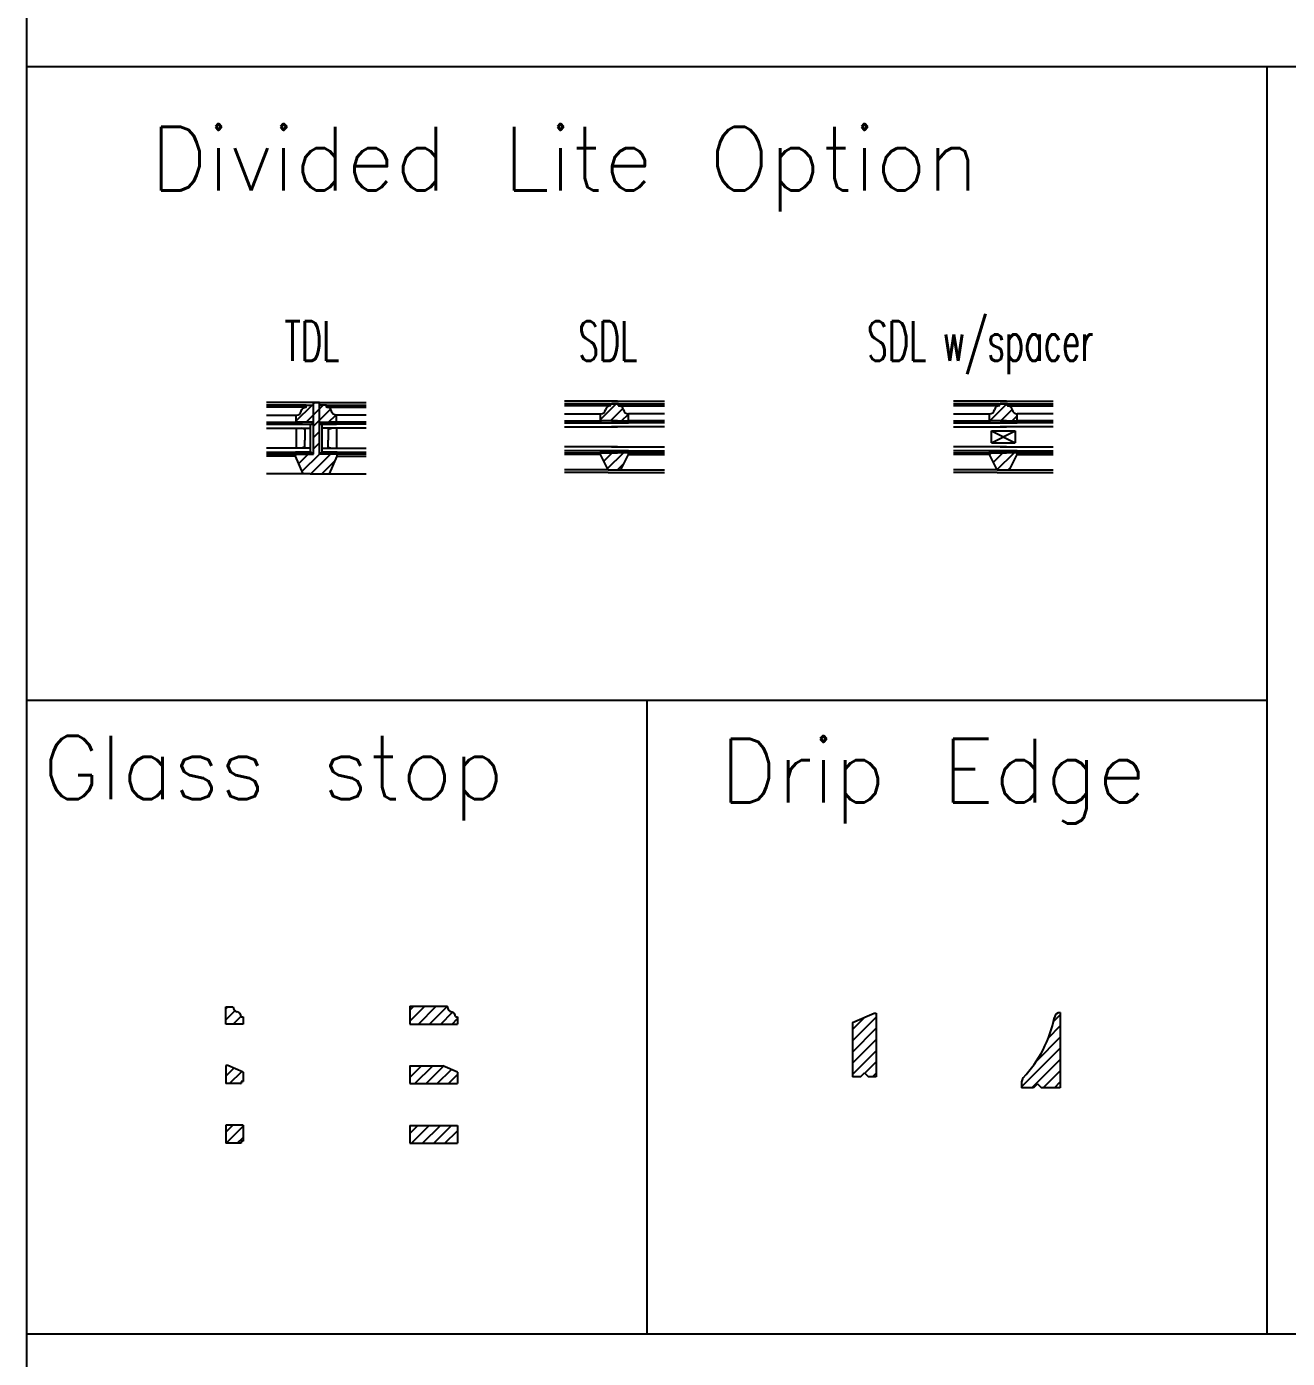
# Model space of a CAD drawing. Header units: inches. Extents: x 1985 to 11287, y 379 to 4336.
# Drawn here: x 7484.33 to 7524.07, y 3428 to 3469.97 of the extents above; entities that cross this region are included whole.
import ezdxf

# ---------------------------------------------------------------- set-up
doc = ezdxf.new("R2010")
doc.units = ezdxf.units.IN
doc.header["$MEASUREMENT"] = 0
for name, color, linetype in [('detail 99', 30, 'CONTINUOUS'), ('glass 99', 6, 'CONTINUOUS'), ('glazing tape 99', 7, 'CONTINUOUS'), ('hatch 99', 1, 'CONTINUOUS'), ('separation 99', 3, 'CONTINUOUS'), ('wood detail 99', 7, 'CONTINUOUS')]:
    doc.layers.add(name, color=color, linetype=linetype)
doc.styles.add('MARVIN', font='simplex.shx', dxfattribs={"width": 0.6})
doc.styles.get("Standard").update_dxf_attribs({"font": 'txt.shx', "width": 0.8})
pattern_1 = [(45, (6660.61368, 4463.45599), (-0.176776695, 0.176776695), [])]
pattern_2 = [(45, (3327.1547, -2.1236), (-0.176776695, 0.176776695), [])]
pattern_3 = [(45, (3329.81365, -2.1236), (-0.176776695, 0.176776695), [])]

msp = doc.modelspace()

# ---------------------------------------------------------------- hatches: boundary and pattern name
at = {"layer": 'glazing tape 99'}
h = msp.add_hatch(color=7, dxfattribs=at)
h.paths.add_polyline_path([(7493.32706, 3457.504292), (7492.82706, 3457.504292), (7492.82706, 3457.441792), (7493.32706, 3457.441792)])
h.paths.add_polyline_path([(7494.09256, 3457.504292), (7493.59256, 3457.504292), (7493.59256, 3457.441792), (7494.09256, 3457.441792)])
h.paths.add_polyline_path([(7494.11606, 3456.566792), (7493.61606, 3456.566792), (7493.61606, 3456.504292), (7494.11606, 3456.504292)])
h.paths.add_polyline_path([(7493.30356, 3456.566792), (7492.80356, 3456.566792), (7492.80356, 3456.504292), (7493.30356, 3456.504292)])
h = msp.add_hatch(color=7, dxfattribs=at)
h.paths.add_polyline_path([(7503.297176, 3457.546885), (7502.761462, 3457.546885), (7502.422176, 3457.546885), (7502.422176, 3457.484385), (7502.95789, 3457.484385), (7503.297176, 3457.484385)])
h.paths.add_polyline_path([(7503.297176, 3456.609385), (7502.761462, 3456.609385), (7502.422176, 3456.609385), (7502.422176, 3456.546885), (7502.95789, 3456.546885), (7503.297176, 3456.546885)])
h = msp.add_hatch(color=7, dxfattribs=at)
h.paths.add_polyline_path([(7515.556969, 3457.546885), (7515.021255, 3457.546885), (7514.681969, 3457.546885), (7514.681969, 3457.484385), (7515.217684, 3457.484385), (7515.556969, 3457.484385)])
h.paths.add_polyline_path([(7515.556969, 3456.609385), (7515.021255, 3456.609385), (7514.681969, 3456.609385), (7514.681969, 3456.546885), (7515.217684, 3456.546885), (7515.556969, 3456.546885)])
at = {"layer": 'hatch 99'}
h = msp.add_hatch(dxfattribs=at)
h.set_pattern_fill('ANSI31', color=1, scale=2, style=0)
h.set_pattern_definition(pattern_1)
h.paths.add_polyline_path([(7494.09256, 3457.730792, -0.375199902), (7493.93631, 3457.855792, 0.375199902), (7493.78006, 3457.980792), (7493.78006, 3458.043292), (7493.553546, 3458.043292), (7493.553546, 3457.504292), (7494.09256, 3457.504292)], flags=17)
h.paths.add_polyline_path([(7493.366074, 3458.043292), (7493.13956, 3458.043292), (7493.13956, 3457.980792, 0.375199902), (7492.98331, 3457.855792, -0.375199902), (7492.82706, 3457.730792), (7492.82706, 3457.504292), (7493.02231, 3457.504292), (7493.366074, 3457.504292)], flags=16)
h.paths.add_polyline_path([(7494.11606, 3456.441792), (7494.11606, 3456.504292), (7493.89731, 3456.504292), (7493.553546, 3456.504292), (7493.553546, 3458.129292), (7493.366074, 3458.129292), (7493.366074, 3456.504292), (7492.80356, 3456.504292), (7492.80356, 3456.441792), (7493.044631, 3455.879292), (7493.263381, 3455.879292), (7493.874988, 3455.879292)])
h = msp.add_hatch(dxfattribs=at)
h.set_pattern_fill('ANSI31', color=1, scale=2, style=0)
h.set_pattern_definition(pattern_1)
h.paths.add_polyline_path([(7503.297176, 3457.773385, -0.375199902), (7503.140926, 3457.898385, 0.350781059), (7502.997798, 3458.023385), (7502.984676, 3458.023385), (7502.984676, 3458.085885), (7502.761462, 3458.085885), (7502.734676, 3458.085885), (7502.734676, 3458.023385), (7502.721554, 3458.023385, 0.350781059), (7502.578426, 3457.898385, -0.375199902), (7502.422176, 3457.773385), (7502.422176, 3457.546885), (7502.95789, 3457.546885), (7503.297176, 3457.546885)])
h.paths.add_polyline_path([(7503.297176, 3456.484385), (7503.297176, 3456.546885), (7502.761462, 3456.546885), (7502.422176, 3456.546885), (7502.422176, 3456.484385), (7502.663247, 3456.007885), (7503.056104, 3456.007885)])
h = msp.add_hatch(dxfattribs=at)
h.set_pattern_fill('ANSI31', color=1, scale=2, style=0)
h.set_pattern_definition([(45, (6663.7352, 4463.45599), (-0.176776695, 0.176776695), [])])
h.paths.add_polyline_path([(7515.556969, 3457.773385, -0.375199902), (7515.400719, 3457.898385, 0.350781059), (7515.257591, 3458.023385), (7515.244469, 3458.023385), (7515.244469, 3458.085885), (7515.021255, 3458.085885), (7514.994469, 3458.085885), (7514.994469, 3458.023385), (7514.981347, 3458.023385, 0.350781059), (7514.838219, 3457.898385, -0.375199902), (7514.681969, 3457.773385), (7514.681969, 3457.546885), (7515.217684, 3457.546885), (7515.556969, 3457.546885)])
h.paths.add_polyline_path([(7515.556969, 3456.484385), (7515.556969, 3456.546885), (7515.021255, 3456.546885), (7514.681969, 3456.546885), (7514.681969, 3456.484385), (7514.923041, 3456.007885), (7515.315898, 3456.007885)])
h = msp.add_hatch(dxfattribs=at)
h.set_pattern_fill('ANSI31', color=256, scale=2, style=0)
h.set_pattern_definition(pattern_2)
h.paths.add_polyline_path([(7490.609752, 3438.539807), (7491.148752, 3438.539807), (7491.148752, 3438.769621), (7491.086252, 3438.769621, 0.374595674), (7490.964063, 3438.922092, -0.380557848), (7490.836252, 3439.078821), (7490.609752, 3439.078821)])
h = msp.add_hatch(dxfattribs=at)
h.set_pattern_fill('ANSI31', color=256, scale=2, style=0)
h.set_pattern_definition(pattern_3)
h.paths.add_polyline_path([(7497.909089, 3438.539807), (7497.909089, 3438.769621), (7497.846589, 3438.769621, 0.374595674), (7497.724401, 3438.922092, -0.356055138), (7497.596589, 3439.065699), (7497.596589, 3439.102299), (7496.409089, 3439.102299), (7496.409089, 3438.539807)])
h = msp.add_hatch(dxfattribs=at)
h.set_pattern_fill('ANSI31', color=256, scale=2, style=0)
h.set_pattern_definition([(45, (7890.67866, 2273.29854), (-0.176776695, 0.176776695), [])])
h.paths.add_polyline_path([(7511.112375, 3438.877771), (7511.049875, 3438.877771), (7510.362375, 3438.583129), (7510.362375, 3436.877721), (7510.612375, 3436.877721), (7510.737375, 3437.002721), (7510.862375, 3436.877721), (7511.112375, 3436.877721)])
h = msp.add_hatch(dxfattribs=at)
h.set_pattern_fill('ANSI31', color=256, scale=2, style=0)
h.set_pattern_definition([(45, (3330.91173, -1.87615), (-0.176776695, 0.176776695), [])])
h.paths.add_polyline_path([(7516.913079, 3438.900923, 0.356469365), (7516.729368, 3438.750861, -0.138588798), (7515.742603, 3436.838955, 0.185468871), (7515.694379, 3436.713423), (7515.694379, 3436.525923), (7516.069379, 3436.525923), (7516.194379, 3436.650923), (7516.319379, 3436.525923), (7516.913079, 3436.525923)])
h = msp.add_hatch(dxfattribs=at)
h.set_pattern_fill('ANSI31', color=256, scale=2, style=0)
h.set_pattern_definition(pattern_2)
h.paths.add_polyline_path([(7491.086252, 3436.661228), (7491.086252, 3436.723728), (7491.148752, 3436.723728), (7491.148752, 3437.023978), (7490.672252, 3437.228193), (7490.609752, 3437.228193), (7490.609752, 3436.661228)])
h = msp.add_hatch(dxfattribs=at)
h.set_pattern_fill('ANSI31', color=256, scale=2, style=0)
h.set_pattern_definition(pattern_3)
h.paths.add_polyline_path([(7496.409089, 3437.223721), (7496.409089, 3436.661228), (7497.846589, 3436.661228), (7497.846589, 3436.723728), (7497.909089, 3436.723728), (7497.909089, 3437.023978), (7497.443024, 3437.223721)])
h = msp.add_hatch(dxfattribs=at)
h.set_pattern_fill('ANSI31', color=256, scale=2, style=0)
h.set_pattern_definition(pattern_2)
h.paths.add_polyline_path([(7491.148752, 3435.349614), (7490.609752, 3435.349614), (7490.609752, 3434.78265), (7491.086252, 3434.78265), (7491.086252, 3434.84515), (7491.148752, 3434.84515)])
h = msp.add_hatch(dxfattribs=at)
h.set_pattern_fill('ANSI31', color=256, scale=2, style=0)
h.set_pattern_definition(pattern_3)
h.paths.add_polyline_path([(7497.846589, 3434.78265), (7497.846589, 3434.84515), (7497.909089, 3434.84515), (7497.909089, 3435.345142), (7496.409089, 3435.345142), (7496.409089, 3434.78265)])

# ---------------------------------------------------------------- linework, layer by layer
at = {"layer": 'glass 99', "color": 6}
for p, q in [((7491.886645, 3457.441792), (7493.32706, 3457.441792)), ((7491.886645, 3457.316792), (7493.272374, 3457.316792)), ((7492.82706, 3457.316792), (7492.82706, 3456.691792)), ((7493.09144, 3457.286801), (7492.983657, 3457.316792)), ((7493.09144, 3457.286801), (7493.09144, 3456.941792)), ((7493.272374, 3456.566792), (7493.272374, 3457.441792)), ((7495.032974, 3457.441792), (7493.59256, 3457.441792)), ((7493.647246, 3456.566792), (7493.647246, 3457.441792)), ((7495.032974, 3457.316792), (7493.647246, 3457.316792)), ((7493.82818, 3457.286801), (7493.935962, 3457.316792)), ((7493.82818, 3457.286801), (7493.82818, 3456.941792)), ((7494.09256, 3457.316792), (7494.09256, 3456.691792)), ((7501.286511, 3457.484385), (7502.95789, 3457.484385)), ((7501.286511, 3457.359385), (7502.95789, 3457.359385)), ((7504.43284, 3457.484385), (7502.761462, 3457.484385)), ((7504.43284, 3457.359385), (7502.761462, 3457.359385)), ((7513.546305, 3457.484385), (7515.217684, 3457.484385)), ((7513.546305, 3457.359385), (7515.217684, 3457.359385)), ((7514.744469, 3456.859385), (7514.744469, 3457.234385)), ((7514.744469, 3457.234385), (7515.494469, 3457.234385)), ((7514.744469, 3456.859385), (7515.494469, 3457.234385)), ((7514.744469, 3457.234385), (7515.494469, 3456.859385)), ((7516.692634, 3457.484385), (7515.021255, 3457.484385)), ((7516.692634, 3457.359385), (7515.021255, 3457.359385)), ((7515.494469, 3457.234385), (7515.494469, 3456.859385)), ((7493.09144, 3456.721784), (7493.09144, 3456.941792)), ((7493.82818, 3456.721784), (7493.82818, 3456.941792)), ((7514.744469, 3456.859385), (7515.494469, 3456.859385)), ((7493.272374, 3456.691792), (7491.886645, 3456.691792)), ((7491.886645, 3456.566792), (7493.30356, 3456.566792)), ((7493.09144, 3456.721784), (7492.983657, 3456.691792)), ((7493.61606, 3456.566792), (7495.032974, 3456.566792)), ((7493.647246, 3456.691792), (7495.032974, 3456.691792)), ((7493.82818, 3456.721784), (7493.935962, 3456.691792)), ((7502.95789, 3456.734385), (7501.286511, 3456.734385)), ((7502.95789, 3456.609385), (7501.286511, 3456.609385)), ((7502.761462, 3456.734385), (7504.43284, 3456.734385)), ((7502.761462, 3456.609385), (7504.43284, 3456.609385)), ((7515.217684, 3456.734385), (7513.546305, 3456.734385)), ((7515.217684, 3456.609385), (7513.546305, 3456.609385)), ((7515.021255, 3456.734385), (7516.692634, 3456.734385)), ((7515.021255, 3456.609385), (7516.692634, 3456.609385))]:
    msp.add_line(p, q, dxfattribs=at)
at = {"layer": 'glazing tape 99'}
for p, q in [((7492.82706, 3457.504292), (7492.82706, 3457.441792)), ((7492.82706, 3457.441792), (7493.32706, 3457.441792)), ((7493.32706, 3457.504292), (7493.32706, 3457.441792)), ((7493.59256, 3457.504292), (7493.59256, 3457.441792)), ((7493.59256, 3457.441792), (7494.09256, 3457.441792)), ((7494.09256, 3457.504292), (7494.09256, 3457.441792)), ((7502.422176, 3457.546885), (7502.422176, 3457.484385)), ((7502.422176, 3457.484385), (7503.297176, 3457.484385)), ((7503.297176, 3457.546885), (7503.297176, 3457.484385)), ((7514.681969, 3457.546885), (7514.681969, 3457.484385)), ((7514.681969, 3457.484385), (7515.556969, 3457.484385)), ((7515.556969, 3457.546885), (7515.556969, 3457.484385)), ((7492.80356, 3456.566792), (7492.80356, 3456.504292)), ((7493.30356, 3456.566792), (7493.30356, 3456.504292)), ((7493.61606, 3456.566792), (7493.61606, 3456.504292)), ((7494.11606, 3456.566792), (7494.11606, 3456.504292)), ((7502.422176, 3456.609385), (7502.95789, 3456.609385)), ((7502.422176, 3456.609385), (7502.422176, 3456.546885)), ((7503.297176, 3456.609385), (7502.761462, 3456.609385)), ((7503.297176, 3456.609385), (7503.297176, 3456.546885)), ((7514.681969, 3456.609385), (7514.681969, 3456.546885)), ((7514.681969, 3456.609385), (7515.217684, 3456.609385)), ((7515.556969, 3456.609385), (7515.021255, 3456.609385)), ((7515.556969, 3456.609385), (7515.556969, 3456.546885))]:
    msp.add_line(p, q, dxfattribs=at)
at = {"layer": 'glazing tape 99', "color": 7}
for p, q in [((7493.30356, 3456.566792), (7492.80356, 3456.566792)), ((7494.11606, 3456.566792), (7493.61606, 3456.566792))]:
    msp.add_line(p, q, dxfattribs=at)
at = {"layer": 'separation 99'}
for p, q in [((7484.325689, 3514.186238), (7484.325689, 3468.707265)), ((7625.276756, 3468.707265), (7484.325689, 3468.707265)), ((7484.325689, 3468.707265), (7484.325689, 3428.766598)), ((7523.42978, 3428.766598), (7523.42978, 3468.707265)), ((7523.42978, 3448.736931), (7484.325689, 3448.736931)), ((7503.877735, 3448.736931), (7503.877735, 3428.766598))]:
    msp.add_line(p, q, dxfattribs=at)
msp.add_lwpolyline([(7484.325689, 3276.128059), (7685.752407, 3276.128059), (7685.752407, 3428.766598), (7484.325689, 3428.766598)], close=True, dxfattribs=at)
at = {"layer": 'wood detail 99'}
for p, q in [((7493.558024, 3458.129292), (7491.886645, 3458.129292)), ((7493.361596, 3458.129292), (7495.032974, 3458.129292)), ((7502.95789, 3458.171885), (7501.286511, 3458.171885)), ((7502.734676, 3458.085885), (7501.286511, 3458.085885)), ((7502.761462, 3458.171885), (7504.43284, 3458.171885)), ((7502.984676, 3458.085885), (7504.43284, 3458.085885)), ((7515.217684, 3458.171885), (7513.546305, 3458.171885)), ((7514.994469, 3458.085885), (7513.546305, 3458.085885)), ((7515.021255, 3458.171885), (7516.692634, 3458.171885)), ((7515.244469, 3458.085885), (7516.692634, 3458.085885)), ((7493.13956, 3458.043292), (7491.886645, 3458.043292)), ((7493.126438, 3457.980792), (7491.886645, 3457.980792)), ((7491.886645, 3457.730792), (7492.82706, 3457.730792)), ((7493.78006, 3458.043292), (7495.032974, 3458.043292)), ((7493.793182, 3457.980792), (7495.032974, 3457.980792)), ((7495.032974, 3457.730792), (7494.09256, 3457.730792)), ((7502.734676, 3458.023385), (7501.286511, 3458.023385)), ((7501.286511, 3457.773385), (7502.422176, 3457.773385)), ((7502.984676, 3458.023385), (7504.43284, 3458.023385)), ((7504.43284, 3457.773385), (7503.297176, 3457.773385)), ((7514.994469, 3458.023385), (7513.546305, 3458.023385)), ((7513.546305, 3457.773385), (7514.681969, 3457.773385)), ((7515.244469, 3458.023385), (7516.692634, 3458.023385)), ((7516.692634, 3457.773385), (7515.556969, 3457.773385)), ((7491.886645, 3457.504292), (7493.02231, 3457.504292)), ((7495.032974, 3457.504292), (7493.89731, 3457.504292)), ((7501.286511, 3457.546885), (7502.422176, 3457.546885)), ((7504.43284, 3457.546885), (7503.297176, 3457.546885)), ((7513.546305, 3457.546885), (7514.681969, 3457.546885)), ((7516.692634, 3457.546885), (7515.556969, 3457.546885)), ((7491.886645, 3456.504292), (7493.02231, 3456.504292)), ((7492.80356, 3456.504292), (7493.366074, 3456.504292)), ((7492.80356, 3456.441792), (7492.80356, 3456.504292)), ((7494.11606, 3456.504292), (7493.553546, 3456.504292)), ((7495.032974, 3456.504292), (7493.89731, 3456.504292)), ((7494.11606, 3456.441792), (7494.11606, 3456.504292)), ((7501.286511, 3456.546885), (7502.422176, 3456.546885)), ((7502.422176, 3456.484385), (7502.422176, 3456.546885)), ((7502.422176, 3456.546885), (7502.95789, 3456.546885)), ((7503.297176, 3456.546885), (7502.761462, 3456.546885)), ((7504.43284, 3456.546885), (7503.297176, 3456.546885)), ((7503.297176, 3456.484385), (7503.297176, 3456.546885)), ((7513.546305, 3456.546885), (7514.681969, 3456.546885)), ((7514.681969, 3456.546885), (7515.217684, 3456.546885)), ((7514.681969, 3456.484385), (7514.681969, 3456.546885)), ((7515.556969, 3456.546885), (7515.021255, 3456.546885)), ((7515.556969, 3456.484385), (7515.556969, 3456.546885)), ((7516.692634, 3456.546885), (7515.556969, 3456.546885)), ((7502.663247, 3456.007885), (7503.056104, 3456.007885)), ((7514.923041, 3456.007885), (7515.315898, 3456.007885)), ((7493.263381, 3455.879292), (7491.886645, 3455.879292)), ((7493.263381, 3455.879292), (7495.032974, 3455.879292)), ((7502.663247, 3455.921885), (7501.286511, 3455.921885)), ((7502.663247, 3455.921885), (7504.43284, 3455.921885)), ((7514.923041, 3455.921885), (7513.546305, 3455.921885)), ((7514.923041, 3455.921885), (7516.692634, 3455.921885)), ((7497.596589, 3439.078821), (7497.596589, 3439.102299)), ((7511.049875, 3438.877771), (7511.112375, 3438.877771)), ((7511.112375, 3438.877771), (7511.112375, 3436.877721)), ((7516.913079, 3438.900923), (7516.913079, 3436.525923)), ((7491.148752, 3438.539807), (7490.609752, 3438.539807)), ((7496.409089, 3438.539807), (7497.909089, 3438.539807)), ((7510.362375, 3438.583129), (7510.362375, 3436.877721)), ((7490.609752, 3437.228193), (7490.609752, 3436.661228)), ((7490.672252, 3437.228193), (7490.609752, 3437.228193)), ((7490.609752, 3437.228193), (7490.609752, 3436.661228)), ((7490.672252, 3437.228193), (7490.609752, 3437.228193)), ((7490.609752, 3437.228193), (7490.609752, 3436.661228)), ((7491.148752, 3436.723728), (7491.086252, 3436.723728)), ((7510.612375, 3436.877721), (7510.362375, 3436.877721)), ((7510.612375, 3436.877721), (7510.737375, 3437.002721)), ((7510.737375, 3437.002721), (7510.862375, 3436.877721)), ((7511.112375, 3436.877721), (7510.862375, 3436.877721)), ((7515.694379, 3436.713423), (7515.694379, 3436.525923)), ((7491.086252, 3436.661228), (7490.609752, 3436.661228)), ((7496.409089, 3436.661228), (7497.909089, 3436.661228)), ((7516.069379, 3436.525923), (7515.694379, 3436.525923)), ((7516.194379, 3436.650923), (7516.069379, 3436.525923)), ((7516.194379, 3436.650923), (7516.319379, 3436.525923)), ((7516.913079, 3436.525923), (7516.319379, 3436.525923)), ((7490.609752, 3435.349614), (7490.609752, 3434.78265)), ((7490.672252, 3435.349614), (7490.609752, 3435.349614)), ((7490.609752, 3435.349614), (7490.609752, 3434.78265)), ((7491.148752, 3435.349614), (7490.609752, 3435.349614)), ((7490.609752, 3435.349614), (7490.609752, 3434.78265)), ((7491.086252, 3434.78265), (7490.609752, 3434.78265)), ((7491.148752, 3434.84515), (7491.086252, 3434.84515)), ((7496.409089, 3434.78265), (7497.909089, 3434.78265))]:
    msp.add_line(p, q, dxfattribs=at)
at = {"layer": 'wood detail 99', "color": 7}
for p, q in [((7493.366074, 3456.504292), (7493.366074, 3458.129292)), ((7493.553546, 3456.504292), (7493.553546, 3458.129292)), ((7502.734676, 3458.023385), (7502.734676, 3458.085885)), ((7502.734676, 3458.085885), (7502.95789, 3458.085885)), ((7502.984676, 3458.085885), (7502.761462, 3458.085885)), ((7502.984676, 3458.023385), (7502.984676, 3458.085885)), ((7514.994469, 3458.085885), (7515.217684, 3458.085885)), ((7514.994469, 3458.023385), (7514.994469, 3458.085885)), ((7515.244469, 3458.085885), (7515.021255, 3458.085885)), ((7515.244469, 3458.023385), (7515.244469, 3458.085885)), ((7502.422176, 3457.546885), (7502.422176, 3457.773385)), ((7503.297176, 3457.546885), (7503.297176, 3457.773385)), ((7514.681969, 3457.546885), (7514.681969, 3457.773385)), ((7515.556969, 3457.546885), (7515.556969, 3457.773385)), ((7502.95789, 3457.546885), (7502.422176, 3457.546885)), ((7502.761462, 3457.546885), (7503.297176, 3457.546885)), ((7515.217684, 3457.546885), (7514.681969, 3457.546885)), ((7515.021255, 3457.546885), (7515.556969, 3457.546885)), ((7492.80356, 3456.441792), (7491.886645, 3456.441792)), ((7493.044631, 3455.879292), (7492.80356, 3456.441792)), ((7493.874988, 3455.879292), (7494.11606, 3456.441792)), ((7494.11606, 3456.441792), (7495.032974, 3456.441792)), ((7502.422176, 3456.484385), (7501.286511, 3456.484385)), ((7502.663247, 3456.007885), (7502.422176, 3456.484385)), ((7503.056104, 3456.007885), (7503.297176, 3456.484385)), ((7503.297176, 3456.484385), (7504.43284, 3456.484385)), ((7514.681969, 3456.484385), (7513.546305, 3456.484385)), ((7514.923041, 3456.007885), (7514.681969, 3456.484385)), ((7515.315898, 3456.007885), (7515.556969, 3456.484385)), ((7515.556969, 3456.484385), (7516.692634, 3456.484385)), ((7502.663247, 3456.007885), (7501.286511, 3456.007885)), ((7503.056104, 3456.007885), (7504.43284, 3456.007885)), ((7514.923041, 3456.007885), (7513.546305, 3456.007885)), ((7515.315898, 3456.007885), (7516.692634, 3456.007885)), ((7490.609752, 3438.539807), (7490.609752, 3439.078821)), ((7490.609752, 3439.078821), (7490.836252, 3439.078821)), ((7491.086252, 3438.769621), (7491.148752, 3438.769621)), ((7491.148752, 3438.769621), (7491.148752, 3438.539807)), ((7496.409089, 3439.102299), (7497.596589, 3439.102299)), ((7496.409089, 3439.102299), (7496.409089, 3438.539807)), ((7497.846589, 3438.769621), (7497.909089, 3438.769621)), ((7497.909089, 3438.769621), (7497.909089, 3438.539807)), ((7510.362375, 3438.583129), (7511.049875, 3438.877771)), ((7491.148752, 3437.023978), (7490.672252, 3437.228193)), ((7496.409089, 3437.223721), (7497.443024, 3437.223721)), ((7496.409089, 3437.223721), (7496.409089, 3436.661228)), ((7497.909089, 3437.023978), (7497.443024, 3437.223721)), ((7491.086252, 3436.723728), (7491.086252, 3436.661228)), ((7491.148752, 3437.023978), (7491.148752, 3436.723728)), ((7497.909089, 3437.023978), (7497.909089, 3436.661228)), ((7491.148752, 3435.349614), (7491.148752, 3434.84515)), ((7496.409089, 3435.345142), (7497.909089, 3435.345142)), ((7496.409089, 3435.345142), (7496.409089, 3434.78265)), ((7497.909089, 3435.345142), (7497.909089, 3434.78265)), ((7491.086252, 3434.84515), (7491.086252, 3434.78265))]:
    msp.add_line(p, q, dxfattribs=at)
for points in [[(7493.366074, 3457.504292), (7492.82706, 3457.504292), (7492.82706, 3457.730792, 0.375199902), (7492.98331, 3457.855792, -0.375199902), (7493.13956, 3457.980792), (7493.13956, 3458.043292), (7493.366074, 3458.043292)], [(7493.553546, 3457.504292), (7494.09256, 3457.504292), (7494.09256, 3457.730792, -0.375199902), (7493.93631, 3457.855792, 0.375199902), (7493.78006, 3457.980792), (7493.78006, 3458.043292), (7493.553546, 3458.043292)]]:
    msp.add_lwpolyline(points, format="xyb", dxfattribs=at)
for centre, radius, start, end in [((7502.428737, 3457.92534), 0.152097, 267.5276362, 349.7919803), ((7502.728115, 3457.87143), 0.152097, 87.5276362, 169.7919803), ((7502.991237, 3457.87143), 0.152097, 10.2080197, 92.4723638), ((7503.290615, 3457.92534), 0.152097, 190.2080197, 272.4723638), ((7514.68853, 3457.92534), 0.152097, 267.5276362, 349.7919803), ((7514.987908, 3457.87143), 0.152097, 87.5276362, 169.7919803), ((7515.25103, 3457.87143), 0.152097, 10.2080197, 92.4723638), ((7515.550408, 3457.92534), 0.152097, 190.2080197, 272.4723638), ((7490.988207, 3439.07226), 0.152097, 177.5276362, 259.7919803), ((7490.937679, 3438.775753), 0.148699, 357.6367739, 80.8787735), ((7497.748544, 3439.07226), 0.152097, 177.5276362, 259.7919803), ((7497.698017, 3438.775753), 0.148699, 357.6367739, 80.8787735)]:
    msp.add_arc(centre, radius, start, end, dxfattribs=at)
at = {"layer": 'wood detail 99'}
for centre, radius, start, end in [((7516.913079, 3438.713423), 0.1875, 90, 169.1389256), ((7512.853345, 3439.540743), 3.955688, 317.0155303, 348.5127568), ((7515.881879, 3436.713423), 0.1875, 135.9647218, 180)]:
    msp.add_arc(centre, radius, start, end, dxfattribs=at)

# ---------------------------------------------------------------- texts
at = {"layer": 'detail 99'}
for s, p in [('Divided Lite Option', (7488.228695, 3464.814497)), ('Glass stop', (7484.835427, 3445.625639)), ('Drip Edge', (7506.186214, 3445.524618))]:
    msp.add_text(s, height=2, dxfattribs=at).set_placement(p)
at = {"layer": 'detail 99', "color": 30, "style": 'MARVIN', "width": 0.6}
for s, p in [('TDL', (7492.453963, 3459.438603)), ('SDL', (7501.719199, 3459.438603)), ('SDL w/spacer', (7510.827473, 3459.438603))]:
    msp.add_text(s, height=1.25, dxfattribs=at).set_placement(p)

doc.saveas('drawing.dxf')
